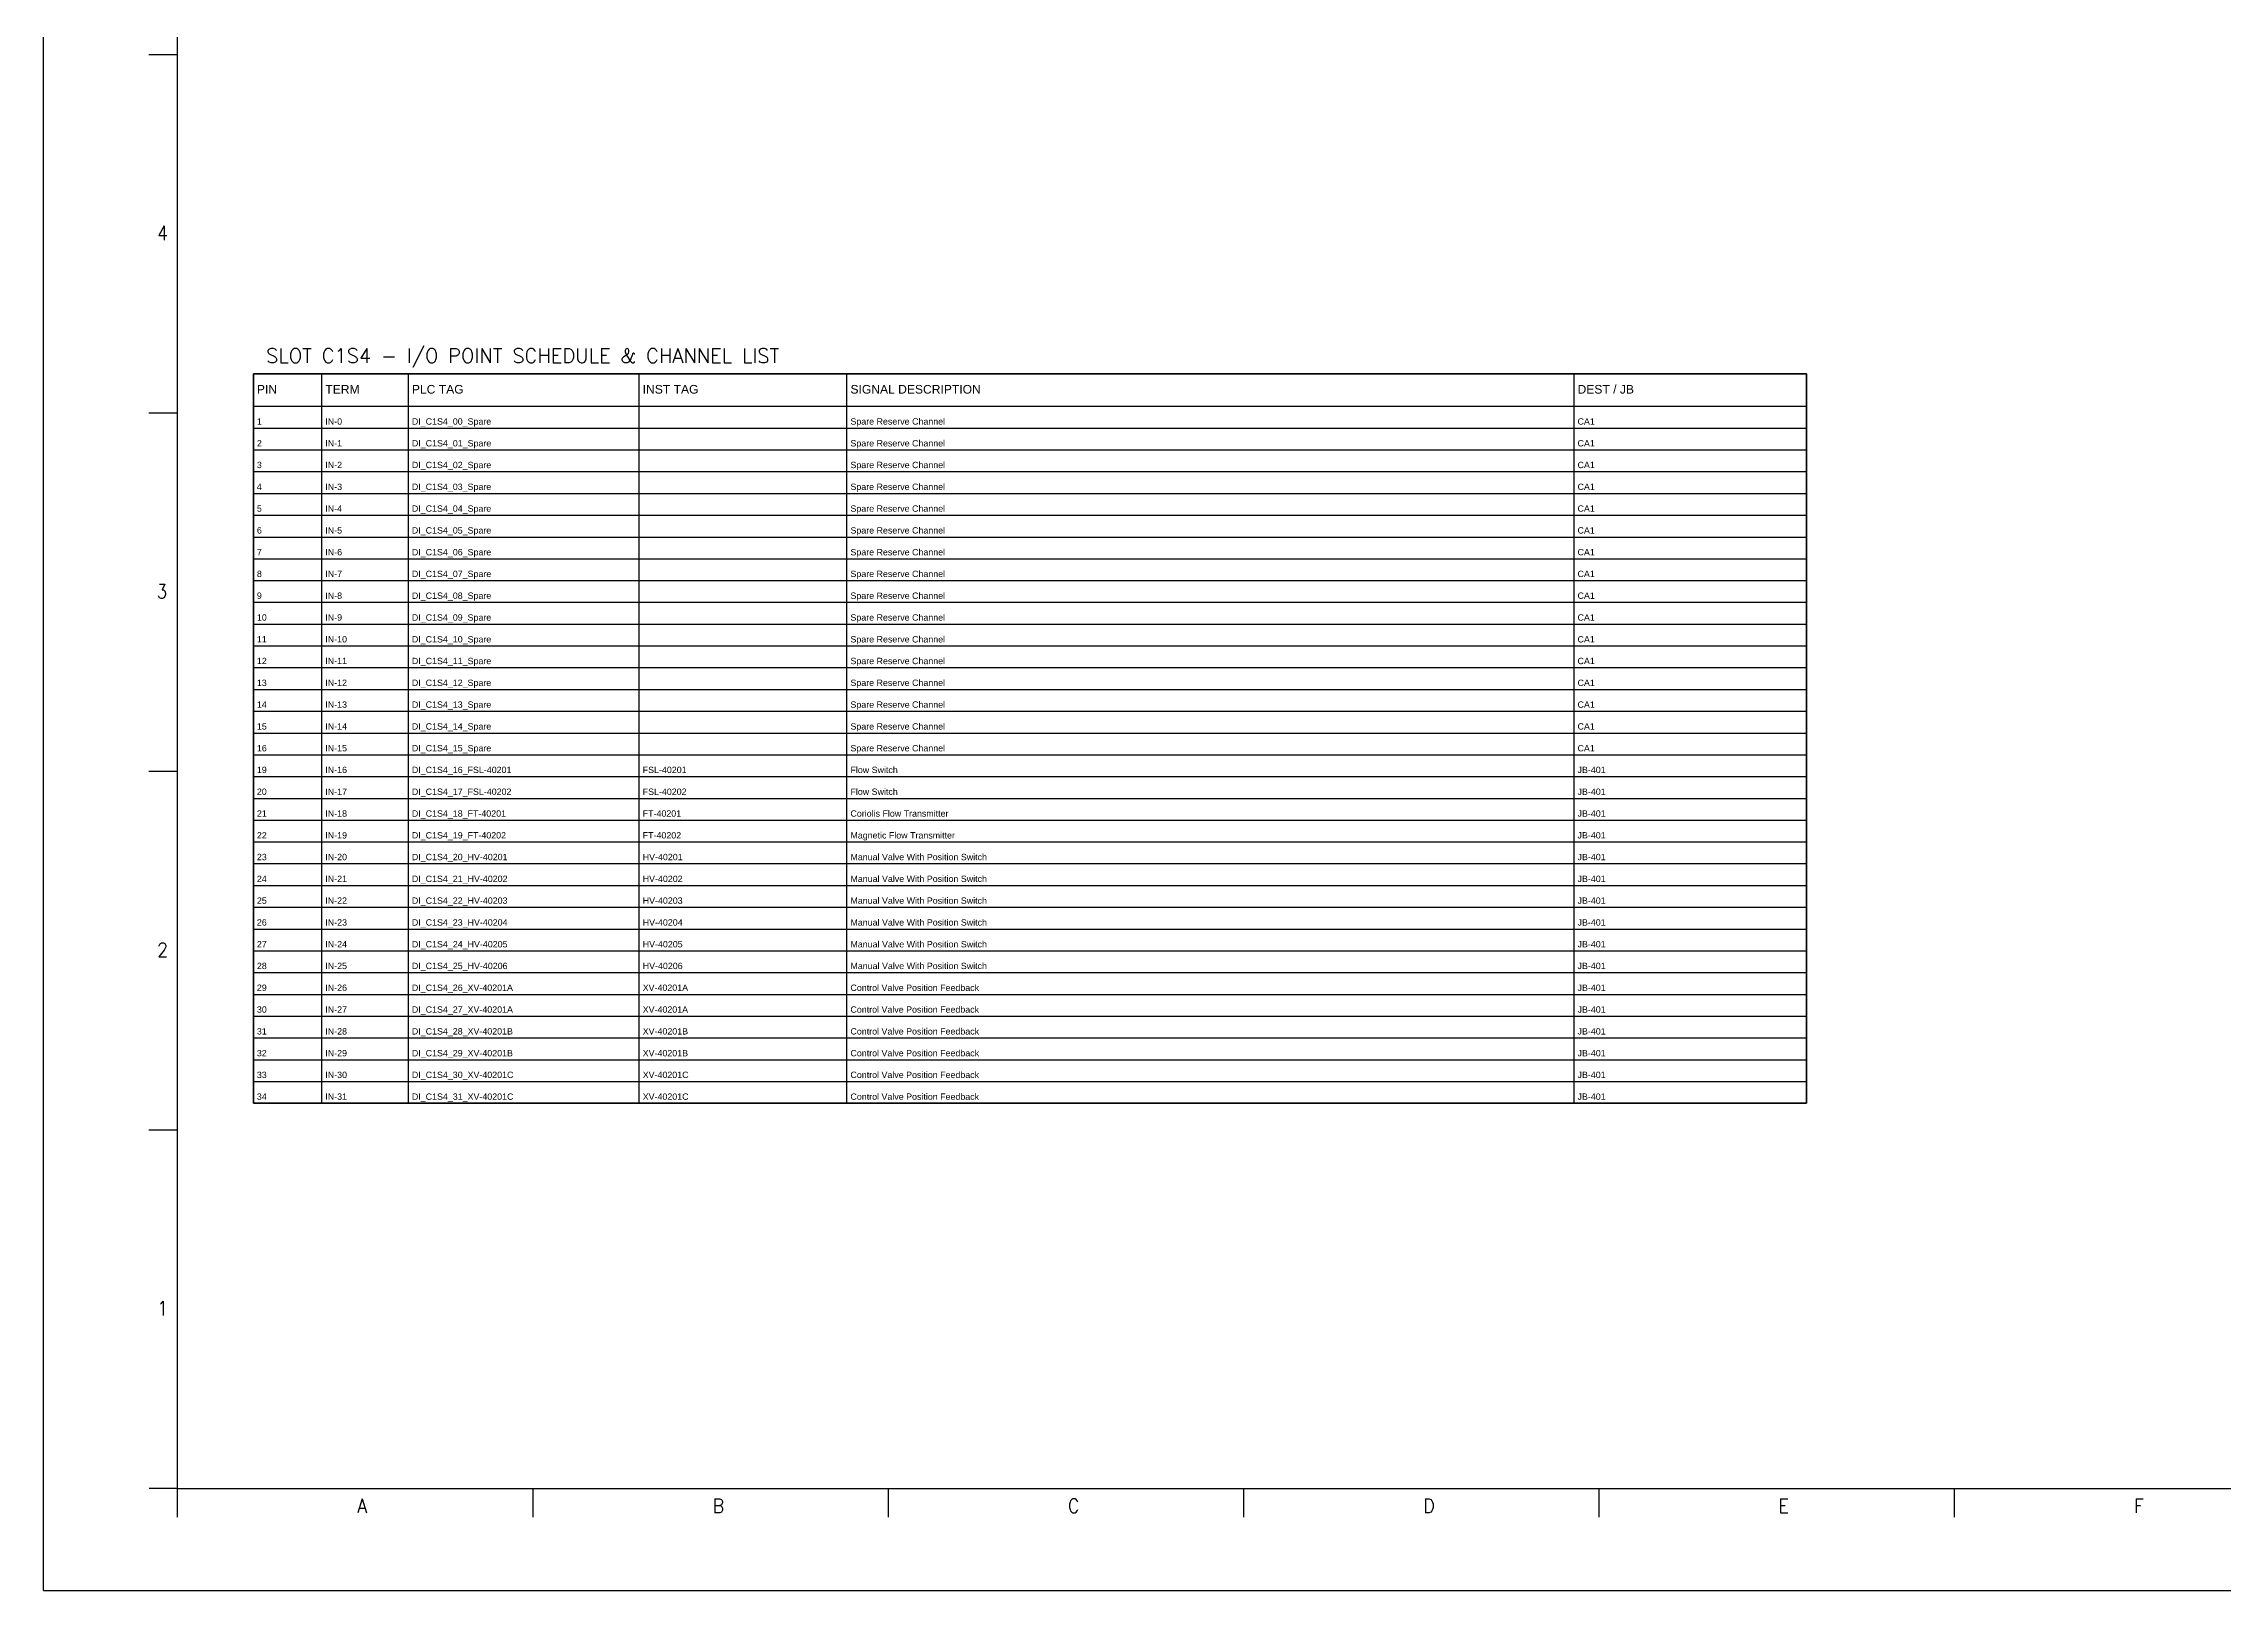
# Model space of a CAD drawing. Header units: millimetres. Extents: x 0 to 4205, y 0 to 2974.
# Drawn here: x 0 to 1890, y 0 to 1341 of the extents above; entities that cross this region are included whole.
import ezdxf

# ---------------------------------------------------------------- set-up
doc = ezdxf.new("R2010")
doc.units = ezdxf.units.MM
doc.linetypes.add('PHANTOM', pattern=[63.5, 31.75, -6.35, 6.35, -6.35, 6.35, -6.35])
doc.layers.add('ECT', color=7, linetype='PHANTOM')
doc.layers.add('MEMBER', color=7, linetype='Continuous')
doc.styles.add('ROMANS', font='romans.shx', dxfattribs={"width": 0.85, "height": 25})
doc.styles.add('simplex', font='simplex.shx')
doc.styles.get("Standard").update_dxf_attribs({"font": 'arial.ttf'})

# ---------------------------------------------------------------- blocks, each defined once
blk = doc.blocks.new('xFrame-001')
at = {"color": 7}
for p, q in [((0, 0), (0, 2974.3)), ((116.1, 88.4), (116.1, 2884.1)), ((116.1, 88.4), (4118.1, 88.4)), ((0, 0), (4205, 0))]:
    blk.add_line(p, q, dxfattribs=at)
at = {"layer": 'ECT', "color": 7, "linetype": 'ByBlock'}
for p, q in [((116.1, 1330.9), (91.2, 1330.9)), ((116.1, 1020.3), (91.2, 1020.3)), ((116.1, 709.7), (91.2, 709.7)), ((116.1, 399), (91.2, 399)), ((116.1, 88.4), (91.4, 88.4)), ((116.1, 63.6), (116.1, 88.4)), ((424, 88.4), (424, 63.6)), ((731.8, 88.4), (731.8, 63.6)), ((1039.7, 88.4), (1039.7, 63.6)), ((1347.5, 88.4), (1347.5, 63.6)), ((1655.4, 88.4), (1655.4, 63.6))]:
    blk.add_line(p, q, dxfattribs=at)
at = {"color": 7, "style": 'ROMANS', "width": 0.8}
blk.add_text('3', height=12.5, dxfattribs=at).set_placement((98.3, 859.6))
at = {"layer": 'ECT', "linetype": 'ByBlock', "style": 'simplex', "width": 0.9}
for s, p in [('4', (98.3, 1170.3)), ('2', (98.3, 549)), ('1', (98.3, 238.4)), ('A', (271.8, 67.2)), ('B', (579.7, 67.2)), ('C', (887.5, 67.2)), ('D', (1195.4, 67.2)), ('E', (1503.2, 67.2)), ('F', (1811.1, 67.2))]:
    blk.add_text(s, height=12.3, dxfattribs=at).set_placement(p)

msp = doc.modelspace()

# ---------------------------------------------------------------- linework, layer by layer
at = {"color": 7}
for p, q in [((241.1, 422.2), (241.1, 1054.3)), ((316.1, 422.2), (316.1, 1054.3)), ((516.1, 422.2), (516.1, 1054.3)), ((696.1, 422.2), (696.1, 1054.3)), ((1326.1, 422.2), (1326.1, 1054.3)), ((181.8, 1026.3), (1527.6, 1026.3))]:
    msp.add_line(p, q, dxfattribs=at)
at = {"color": 8}
for p, q in [((181.8, 1007.4), (1527.6, 1007.4)), ((181.8, 988.5), (1527.6, 988.5)), ((181.8, 969.7), (1527.6, 969.7)), ((181.8, 950.8), (1527.6, 950.8)), ((181.8, 931.9), (1527.6, 931.9)), ((181.8, 913), (1527.6, 913)), ((181.8, 894.1), (1527.6, 894.1)), ((181.8, 875.3), (1527.6, 875.3)), ((181.8, 856.4), (1527.6, 856.4)), ((181.8, 837.5), (1527.6, 837.5)), ((181.8, 818.6), (1527.6, 818.6)), ((181.8, 799.8), (1527.6, 799.8)), ((181.8, 780.9), (1527.6, 780.9)), ((181.8, 762), (1527.6, 762)), ((181.8, 743.1), (1527.6, 743.1)), ((181.8, 724.2), (1527.6, 724.2)), ((181.8, 705.4), (1527.6, 705.4)), ((181.8, 686.5), (1527.6, 686.5)), ((181.8, 667.6), (1527.6, 667.6)), ((181.8, 648.7), (1527.6, 648.7)), ((181.8, 629.9), (1527.6, 629.9)), ((181.8, 611), (1527.6, 611)), ((181.8, 592.1), (1527.6, 592.1)), ((181.8, 573.2), (1527.6, 573.2)), ((181.8, 554.3), (1527.6, 554.3)), ((181.8, 535.5), (1527.6, 535.5)), ((181.8, 516.6), (1527.6, 516.6)), ((181.8, 497.7), (1527.6, 497.7)), ((181.8, 478.8), (1527.6, 478.8)), ((181.8, 459.9), (1527.6, 459.9)), ((181.8, 441.1), (1527.6, 441.1))]:
    msp.add_line(p, q, dxfattribs=at)
msp.add_lwpolyline([(181.8, 1054.3), (1527.6, 1054.3), (1527.6, 422.2), (181.8, 422.2)], close=True)
at = {"color": 7}
msp.add_lwpolyline([(181.8, 422.2), (1527.6, 422.2), (1527.6, 1054.3), (181.8, 1054.3), (181.8, 422.2)], dxfattribs=at)

# ---------------------------------------------------------------- block references
msp.add_blockref('xFrame-001', (0, 0))

# ---------------------------------------------------------------- texts
at = {"color": 3}
for s, p in [('PIN', (184.8, 1037.3)), ('TERM', (244.1, 1037.3)), ('PLC TAG', (319.1, 1037.3)), ('INST TAG', (519.1, 1037.3)), ('SIGNAL DESCRIPTION', (699.1, 1037.3)), ('DEST / JB', (1329.1, 1037.3))]:
    msp.add_text(s, height=7.5, dxfattribs=at).set_placement(p)
at = {"color": 7}
for s, p in [('1', (184.8, 1010.4)), ('IN-0', (244.1, 1010.4)), ('DI_C1S4_00_Spare', (319.1, 1010.4)), ('Spare Reserve Channel', (699.1, 1010.4)), ('CA1', (1329.1, 1010.4)), ('2', (184.8, 991.5)), ('IN-1', (244.1, 991.5)), ('DI_C1S4_01_Spare', (319.1, 991.5)), ('Spare Reserve Channel', (699.1, 991.5)), ('CA1', (1329.1, 991.5)), ('3', (184.8, 972.7)), ('IN-2', (244.1, 972.7)), ('DI_C1S4_02_Spare', (319.1, 972.7)), ('Spare Reserve Channel', (699.1, 972.7)), ('CA1', (1329.1, 972.7)), ('4', (184.8, 953.8)), ('IN-3', (244.1, 953.8)), ('DI_C1S4_03_Spare', (319.1, 953.8)), ('Spare Reserve Channel', (699.1, 953.8)), ('CA1', (1329.1, 953.8)), ('5', (184.8, 934.9)), ('IN-4', (244.1, 934.9)), ('DI_C1S4_04_Spare', (319.1, 934.9)), ('Spare Reserve Channel', (699.1, 934.9)), ('CA1', (1329.1, 934.9)), ('6', (184.8, 916)), ('IN-5', (244.1, 916)), ('DI_C1S4_05_Spare', (319.1, 916)), ('Spare Reserve Channel', (699.1, 916)), ('CA1', (1329.1, 916)), ('7', (184.8, 897.1)), ('IN-6', (244.1, 897.1)), ('DI_C1S4_06_Spare', (319.1, 897.1)), ('Spare Reserve Channel', (699.1, 897.1)), ('CA1', (1329.1, 897.1)), ('8', (184.8, 878.3)), ('IN-7', (244.1, 878.3)), ('DI_C1S4_07_Spare', (319.1, 878.3)), ('Spare Reserve Channel', (699.1, 878.3)), ('CA1', (1329.1, 878.3)), ('9', (184.8, 859.4)), ('IN-8', (244.1, 859.4)), ('DI_C1S4_08_Spare', (319.1, 859.4)), ('Spare Reserve Channel', (699.1, 859.4)), ('CA1', (1329.1, 859.4)), ('10', (184.8, 840.5)), ('IN-9', (244.1, 840.5)), ('DI_C1S4_09_Spare', (319.1, 840.5)), ('Spare Reserve Channel', (699.1, 840.5)), ('CA1', (1329.1, 840.5)), ('11', (184.8, 821.6)), ('IN-10', (244.1, 821.6)), ('DI_C1S4_10_Spare', (319.1, 821.6)), ('Spare Reserve Channel', (699.1, 821.6)), ('CA1', (1329.1, 821.6)), ('12', (184.8, 802.8)), ('IN-11', (244.1, 802.8)), ('DI_C1S4_11_Spare', (319.1, 802.8)), ('Spare Reserve Channel', (699.1, 802.8)), ('CA1', (1329.1, 802.8)), ('13', (184.8, 783.9)), ('IN-12', (244.1, 783.9)), ('DI_C1S4_12_Spare', (319.1, 783.9)), ('Spare Reserve Channel', (699.1, 783.9)), ('CA1', (1329.1, 783.9)), ('14', (184.8, 765)), ('IN-13', (244.1, 765)), ('DI_C1S4_13_Spare', (319.1, 765)), ('Spare Reserve Channel', (699.1, 765)), ('CA1', (1329.1, 765)), ('15', (184.8, 746.1)), ('IN-14', (244.1, 746.1)), ('DI_C1S4_14_Spare', (319.1, 746.1)), ('Spare Reserve Channel', (699.1, 746.1)), ('CA1', (1329.1, 746.1)), ('16', (184.8, 727.2)), ('IN-15', (244.1, 727.2)), ('DI_C1S4_15_Spare', (319.1, 727.2)), ('Spare Reserve Channel', (699.1, 727.2)), ('CA1', (1329.1, 727.2)), ('19', (184.8, 708.4)), ('IN-16', (244.1, 708.4)), ('DI_C1S4_16_FSL-40201', (319.1, 708.4)), ('FSL-40201', (519.1, 708.4)), ('Flow Switch', (699.1, 708.4)), ('JB-401', (1329.1, 708.4)), ('20', (184.8, 689.5)), ('IN-17', (244.1, 689.5)), ('DI_C1S4_17_FSL-40202', (319.1, 689.5)), ('FSL-40202', (519.1, 689.5)), ('Flow Switch', (699.1, 689.5)), ('JB-401', (1329.1, 689.5)), ('21', (184.8, 670.6)), ('IN-18', (244.1, 670.6)), ('DI_C1S4_18_FT-40201', (319.1, 670.6)), ('FT-40201', (519.1, 670.6)), ('Coriolis Flow Transmitter', (699.1, 670.6)), ('JB-401', (1329.1, 670.6)), ('22', (184.8, 651.7)), ('IN-19', (244.1, 651.7)), ('DI_C1S4_19_FT-40202', (319.1, 651.7)), ('FT-40202', (519.1, 651.7)), ('Magnetic Flow Transmitter', (699.1, 651.7)), ('JB-401', (1329.1, 651.7)), ('23', (184.8, 632.9)), ('IN-20', (244.1, 632.9)), ('DI_C1S4_20_HV-40201', (319.1, 632.9)), ('HV-40201', (519.1, 632.9)), ('Manual Valve With Position Switch', (699.1, 632.9)), ('JB-401', (1329.1, 632.9)), ('24', (184.8, 614)), ('IN-21', (244.1, 614)), ('DI_C1S4_21_HV-40202', (319.1, 614)), ('HV-40202', (519.1, 614)), ('Manual Valve With Position Switch', (699.1, 614)), ('JB-401', (1329.1, 614)), ('25', (184.8, 595.1)), ('IN-22', (244.1, 595.1)), ('DI_C1S4_22_HV-40203', (319.1, 595.1)), ('HV-40203', (519.1, 595.1)), ('Manual Valve With Position Switch', (699.1, 595.1)), ('JB-401', (1329.1, 595.1)), ('26', (184.8, 576.2)), ('IN-23', (244.1, 576.2)), ('DI_C1S4_23_HV-40204', (319.1, 576.2)), ('HV-40204', (519.1, 576.2)), ('Manual Valve With Position Switch', (699.1, 576.2)), ('JB-401', (1329.1, 576.2)), ('27', (184.8, 557.3)), ('IN-24', (244.1, 557.3)), ('DI_C1S4_24_HV-40205', (319.1, 557.3)), ('HV-40205', (519.1, 557.3)), ('Manual Valve With Position Switch', (699.1, 557.3)), ('JB-401', (1329.1, 557.3)), ('28', (184.8, 538.5)), ('IN-25', (244.1, 538.5)), ('DI_C1S4_25_HV-40206', (319.1, 538.5)), ('HV-40206', (519.1, 538.5)), ('Manual Valve With Position Switch', (699.1, 538.5)), ('JB-401', (1329.1, 538.5)), ('29', (184.8, 519.6)), ('IN-26', (244.1, 519.6)), ('DI_C1S4_26_XV-40201A', (319.1, 519.6)), ('XV-40201A', (519.1, 519.6)), ('Control Valve Position Feedback', (699.1, 519.6)), ('JB-401', (1329.1, 519.6)), ('30', (184.8, 500.7)), ('IN-27', (244.1, 500.7)), ('DI_C1S4_27_XV-40201A', (319.1, 500.7)), ('XV-40201A', (519.1, 500.7)), ('Control Valve Position Feedback', (699.1, 500.7)), ('JB-401', (1329.1, 500.7)), ('31', (184.8, 481.8)), ('IN-28', (244.1, 481.8)), ('DI_C1S4_28_XV-40201B', (319.1, 481.8)), ('XV-40201B', (519.1, 481.8)), ('Control Valve Position Feedback', (699.1, 481.8)), ('JB-401', (1329.1, 481.8)), ('32', (184.8, 462.9)), ('IN-29', (244.1, 462.9)), ('DI_C1S4_29_XV-40201B', (319.1, 462.9)), ('XV-40201B', (519.1, 462.9)), ('Control Valve Position Feedback', (699.1, 462.9)), ('JB-401', (1329.1, 462.9)), ('33', (184.8, 444.1)), ('IN-30', (244.1, 444.1)), ('DI_C1S4_30_XV-40201C', (319.1, 444.1)), ('XV-40201C', (519.1, 444.1)), ('Control Valve Position Feedback', (699.1, 444.1)), ('JB-401', (1329.1, 444.1)), ('34', (184.8, 425.2)), ('IN-31', (244.1, 425.2)), ('DI_C1S4_31_XV-40201C', (319.1, 425.2)), ('XV-40201C', (519.1, 425.2)), ('Control Valve Position Feedback', (699.1, 425.2)), ('JB-401', (1329.1, 425.2))]:
    msp.add_text(s, height=5.5, dxfattribs=at).set_placement(p)
at = {"layer": 'MEMBER', "color": 4, "ltscale": 0.8, "style": 'ROMANS'}
msp.add_text('SLOT C1S4 - I/O POINT SCHEDULE & CHANNEL LIST', height=12.35, dxfattribs=at).set_placement((192.8, 1064))

doc.saveas('drawing.dxf')
